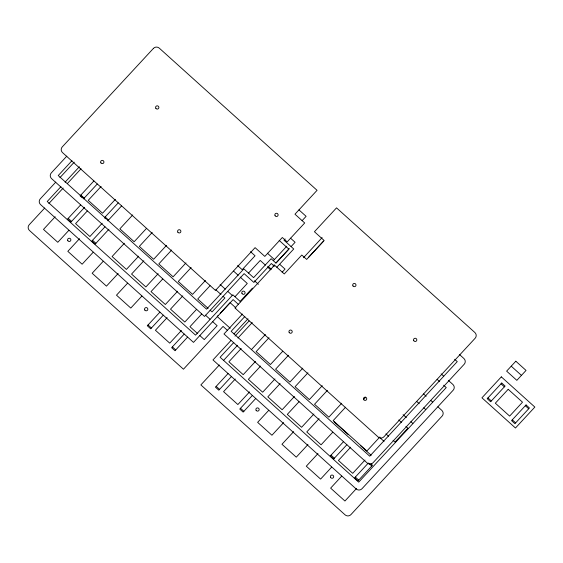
<?xml version="1.0" encoding="UTF-8"?>
<svg xmlns="http://www.w3.org/2000/svg" width="563" height="563" viewBox="0 0 563 563"><rect width="100%" height="100%" fill="white"/><g stroke="black" fill="none" stroke-linecap="round" stroke-linejoin="round"><path stroke-width="0.84" d="M83.486 198.887L97.265 183.995M107.807 220.802L121.594 205.91M66.793 156.169L51.296 172.918A4.138 4.047 23 0 0 51.606 178.654L204.524 316.441L244.131 273.646L253.864 282.422L271.366 263.505L274.413 266.243M71.937 160.737L58.242 175.536L206.565 309.171L243.87 268.868L253.603 277.636L271.113 258.72L275.976 263.104L288.889 249.156L279.157 240.387M55.779 182.123L40.276 198.866A4.138 4.047 23 0 0 40.585 204.608L193.503 342.395L233.11 299.6L238.304 304.28M59.952 177.612L74.26 162.158M60.924 186.691L47.222 201.491L195.544 335.126L232.857 294.815L240.64 301.831M65.09 182.187L79.376 166.747M44.702 208.021L29.199 224.771A4.138 4.047 23 0 0 29.508 230.506L183.454 369.215L223.061 326.42L227.6 330.516M48.875 203.517L63.183 188.056M67.356 183.552L81.065 168.738M55.181 216.762L43.485 229.401L57.792 242.287L68.904 230.288M93.894 180.955L80.115 195.847L82.36 197.873M80.664 204.897L67.476 219.148L70.847 222.188L84.633 207.297M101.094 186.444L88.229 200.344L102.536 213.229L115.401 199.33M87.286 211.005L75.59 223.638L89.897 236.53L102.177 223.265M79.517 238.691L67.82 251.323L82.128 264.216L93.233 252.21M118.216 202.87L104.436 217.761L105.555 218.775M104.985 226.812L91.797 241.063L95.168 244.103L108.955 229.211M132.727 214.946L119.863 228.845L134.17 241.738L146.45 228.472M103.261 261.246L92.156 273.252L106.463 286.138L118.153 273.505M124.374 243.258L112.093 256.531L126.401 269.424L138.681 256.151M152.2 232.484L139.335 246.383L153.643 259.276L166.507 245.377M143.839 260.803L131.559 274.068L145.866 286.961L158.147 273.695M127.597 283.175L116.485 295.174L130.792 308.067L141.904 296.061M171.666 250.028L158.801 263.927L173.108 276.82L185.973 262.921M162.721 278.974L151.025 291.613L165.339 304.506L177.619 291.233M191.131 267.566L178.267 281.465L192.574 294.358L205.439 280.458M159.906 312.155L147.309 325.766L150.68 328.806L163.277 315.196M182.778 295.885L170.498 309.15L184.805 322.043L196.501 309.411M167.12 317.623L155.423 330.256L169.73 343.149L181.427 330.509M210.013 285.744L197.733 299.009L208.141 308.383M201.66 314.055L189.963 326.695L197.768 333.725M184.228 334.07L171.631 347.681L175.002 350.721L187.599 337.11M248.522 273.076L260.219 260.437L265.419 265.124M285.167 238.951L284.005 240.204L293.738 248.98L276.813 267.263M302.078 220.689L306.11 216.326L298.953 209.879M235.003 296.736L247.277 283.471L240.127 277.024M218.374 315.287L217.205 316.547L230.211 328.271M220.126 313.387L230.07 302.648L235.918 307.926M273.379 260.676L286.778 246.2M240.162 301.388L252.442 288.122M272.992 266.158L274.153 264.906M275.898 263.02L289.333 248.508M291.057 246.636L295.089 242.28L290.529 238.17M242.456 314.034L223.99 333.979L367.175 462.997A4.138 4.047 23 0 0 372.995 462.779L464.201 364.24A4.138 4.047 23 0 0 463.891 358.497L459.331 354.387M282.154 272.218L285.04 269.1L279.811 264.392M244.821 316.54L231.14 331.318L369.722 456.192L457.255 361.622L454.658 359.278M303.478 257.748L322.12 237.607M233.955 333.936L247.98 318.785M230.844 340.629L212.976 359.933L356.154 488.951A4.138 4.047 23 0 0 361.981 488.733L453.187 390.194A4.138 4.047 23 0 0 452.877 384.452L448.31 380.335M235.01 336.125L249.092 320.917M308.348 257.544L323.535 241.133M233.8 342.494L220.119 357.273L358.708 482.139L446.241 387.576L443.63 385.226M237.966 337.99L252.245 322.571M219.338 364.965L200.871 384.916L345.084 514.849A4.138 4.047 23 0 0 350.904 514.631L442.11 416.092A4.138 4.047 23 0 0 441.8 410.35L437.894 406.831M223.511 360.461L237.579 345.26M241.182 348.504L228.902 361.777L243.209 374.669L255.489 361.397M228.043 373.543L215.446 387.154L218.817 390.194L231.414 376.584M251.379 349.637L265.398 334.485M269.001 337.73L256.137 351.629L270.444 364.521L282.725 351.256M235.257 379.019L223.56 391.651L237.868 404.544L249.564 391.904M260.648 366.049L248.367 379.314L262.675 392.207L274.955 378.941M288.474 355.274L275.61 369.173L289.917 382.066L302.781 368.167M252.365 395.458L239.768 409.069L243.139 412.109L255.736 398.498M280.114 383.586L267.833 396.859L282.14 409.744L294.421 396.479M268.741 410.343L257.629 422.349L271.936 435.241L283.632 422.602M307.94 372.812L295.075 386.711L309.383 399.603L322.247 385.704M298.995 401.764L287.299 414.396L301.606 427.289L313.887 414.023M327.406 390.356L314.541 404.255L328.848 417.148L341.713 403.249M293.661 431.638L281.964 444.277L296.272 457.163L307.968 444.531M319.052 418.668L306.772 431.941L321.079 444.826L332.775 432.194M345.569 407.211L333.162 420.617L366.886 450.998L379.884 436.958M363.402 399.688L365.739 397.161M317.989 453.567L306.3 466.199L320.607 479.092L331.713 467.086M343.479 441.702L330.284 455.953L333.662 458.986L346.85 444.735M350.686 447.177L338.405 460.443L352.712 473.335L364.993 460.062M341.741 476.122L330.629 488.128L344.936 501.014L356.632 488.381M368.392 462.969L354.606 477.867L357.984 480.901L372.502 465.214L370.813 463.701M511.225 366.175L521.444 375.38M501 383.818L504.371 386.851M525.321 405.733L528.692 408.766M487.952 397.914L491.323 400.955M512.274 419.829L515.645 422.869M441.132 373.867L443.743 376.218M437.106 379.342L439.717 381.693M267.39 253.202L274.582 259.684M423.573 393.924L426.177 396.268M430.73 400.377L432.687 402.137M268.136 266.341L271.38 269.262M250.5 251.682L255.053 255.785L242.189 269.684L237.635 265.581M267.369 266.883L270.62 269.811M416.606 401.349L419.21 403.692M423.763 407.795L425.712 409.554M254.504 280.782L258.403 284.301M403.087 414.664L406.338 417.591M410.891 421.694L412.848 423.453M233.624 271.169L238.177 275.265M398.787 419.984L401.384 422.327M405.937 426.43L407.886 428.183L395.022 442.082L393.073 440.329M220.105 284.477L225.313 289.164M227.909 291.514L232.463 295.61M385.922 433.883L388.519 436.226M215.805 289.797L221.006 294.484M222.955 296.244L224.911 298.003L212.047 311.902L210.09 310.143M380.145 437.873L384.05 441.392M334.007 421.793L348.314 434.685M360.777 445.91L371.186 455.291M80.847 195.051L84.218 198.092M105.168 216.966L108.539 220.006M205.432 315.139L209.985 319.242M212.582 321.586L217.135 325.688L204.27 339.588L199.717 335.485M368.955 463.476L371.763 466.009M68.207 218.353L71.578 221.393M92.529 240.267L95.9 243.307M331.023 455.157L334.394 458.198M355.344 477.072L358.715 480.112M148.041 324.971L151.412 328.011M172.362 346.885L175.733 349.926M216.178 386.366L219.549 389.406M240.5 408.281L243.87 411.321M153.46 48.369L62.254 146.908A4.138 4.047 23 0 0 62.563 152.65L215.481 290.431L255.088 247.643L264.821 256.411L282.323 237.502L287.193 241.886L304.696 222.969L294.963 214.2L317.068 190.322L159.28 48.151A4.138 4.047 23 0 0 153.46 48.369M274.554 265.18L234.947 307.975L378.132 436.987A4.138 4.047 23 0 0 383.952 436.768L475.158 338.229A4.138 4.047 23 0 0 474.848 332.494L336.533 207.86L314.435 231.738L324.168 240.514L306.659 259.423L301.796 255.039L284.287 273.956L274.554 265.18M501.33 376.865L481.942 397.816L515.462 428.014L534.85 407.07L501.33 376.865M515.821 361.214L506.63 371.137L516.848 380.349L526.039 370.419L515.821 361.214M501.739 383.023L487.22 398.71L490.591 401.743L505.11 386.056L501.739 383.023M508.199 389.3L495.334 403.199L509.642 416.092L522.506 402.193L508.199 389.3M526.06 404.938L511.542 420.624L514.913 423.657L529.431 407.971L526.06 404.938M275.096 215.749A1.654 1.619 23 0 0 277.946 215.643A1.654 1.619 23 0 0 276.391 213.264A1.654 1.619 23 0 0 275.096 215.749M177.859 232.202A1.654 1.619 23 0 0 180.716 232.097A1.654 1.619 23 0 0 179.154 229.711A1.654 1.619 23 0 0 177.859 232.202M155.86 108.314A1.654 1.619 23 0 0 158.71 108.209A1.654 1.619 23 0 0 157.154 105.823A1.654 1.619 23 0 0 155.86 108.314M100.904 162.862A1.654 1.619 23 0 0 103.754 162.756A1.654 1.619 23 0 0 102.199 160.371A1.654 1.619 23 0 0 100.904 162.862M413.805 340.728A1.654 1.619 23 0 0 416.655 340.622A1.654 1.619 23 0 0 415.1 338.243A1.654 1.619 23 0 0 413.805 340.728M352.966 285.913A1.654 1.619 23 0 0 355.816 285.807A1.654 1.619 23 0 0 354.261 283.428A1.654 1.619 23 0 0 352.966 285.913M289.192 332.515A1.654 1.619 23 0 0 292.049 332.409A1.654 1.619 23 0 0 290.487 330.031A1.654 1.619 23 0 0 289.192 332.515M363.719 399.667A1.654 1.619 23 0 0 366.569 399.561A1.654 1.619 23 0 0 365.014 397.175A1.654 1.619 23 0 0 363.719 399.667M256.144 410.378A1.654 1.619 23 0 0 258.994 410.272A1.654 1.619 23 0 0 257.439 407.886A1.654 1.619 23 0 0 256.144 410.378M330.671 477.523A1.654 1.619 23 0 0 333.521 477.417A1.654 1.619 23 0 0 331.966 475.038A1.654 1.619 23 0 0 330.671 477.523M242.048 293.612A1.654 1.619 23 0 0 244.898 293.506A1.654 1.619 23 0 0 243.343 291.12A1.654 1.619 23 0 0 242.048 293.612M144.811 310.058A1.654 1.619 23 0 0 147.661 309.953A1.654 1.619 23 0 0 146.106 307.574A1.654 1.619 23 0 0 144.811 310.058M67.856 240.725A1.654 1.619 23 0 0 70.706 240.612A1.654 1.619 23 0 0 69.15 238.233A1.654 1.619 23 0 0 67.856 240.725"/></g></svg>
